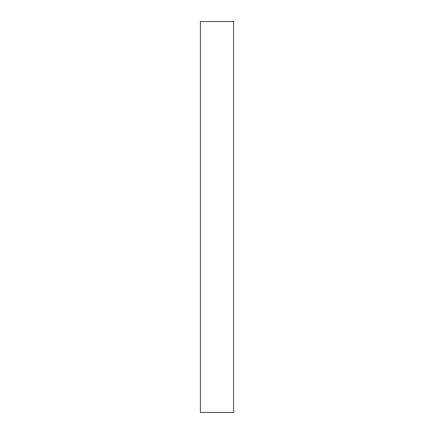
<?xml version="1.0" encoding="UTF-8"?>
<svg xmlns="http://www.w3.org/2000/svg" width="434" height="434" viewBox="0 0 434 434"><rect width="100%" height="100%" fill="white"/><g stroke="black" fill="none" stroke-linecap="round" stroke-linejoin="round"><path stroke-width="0.65" d="M233.742 21.7L200.258 21.7L200.258 412.3L233.742 412.3L233.742 21.7"/></g></svg>
